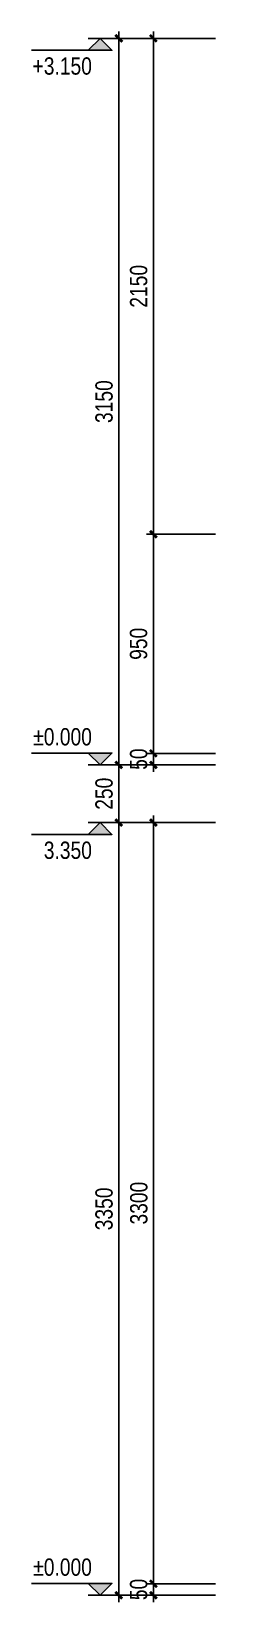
# Model space of a CAD drawing. Extents: x 468514 to 728049, y -74127 to 69080.
# Drawn here: x 522126 to 522955, y 1643 to 8455 of the extents above; entities that cross this region are included whole.
import ezdxf
from ezdxf.enums import TextEntityAlignment as Align

# ---------------------------------------------------------------- set-up
doc = ezdxf.new("R2010")
doc.units = 0
doc.header["$LTSCALE"] = 500
doc.header["$MEASUREMENT"] = 0
doc.layers.get('Defpoints').update_dxf_attribs({"color": 229})
doc.layers.add('E 立面标注尺寸', color=9, linetype='Continuous')
doc.styles.add('PDC DIM', font='PMingLiU-ExtB.ttf', dxfattribs={"width": 0.85})
doc.styles.add('Xref-标准套房C$0$黑体', font='simhei.ttf')
doc.dimstyles.new('PDC-A2', dxfattribs={"dimscale": 0, "dimtxt": 2.5, "dimasz": 1, "dimexe": 1, "dimexo": 1, "dimgap": 0.7, "dimtad": 1, "dimdec": 0, "dimtxsty": 'PDC DIM', "dimblk": 'ARCHTICK', "dimcen": 1, "dimdle": 1, "dimclrd": 8, "dimclre": 8, "dimclrt": 9, "dimadec": 0, "dimazin": 0, "dimtfac": 1, "dimtdec": 0, "dimtix": 1, "dimtmove": 2, "dimatfit": 3, "dimldrblk": 'PDC A2 T R', "dimfxl": 10, "dimfxlon": 1, "dimarcsym": 0})

# ---------------------------------------------------------------- blocks, each defined once
blk = doc.blocks.new('_ArchTick')
at = {"color": 0, "linetype": 'ByBlock', "const_width": 0.4}
blk.add_lwpolyline([(-0.5, -0.5), (0.5, 0.5)], dxfattribs=at)
blk = doc.blocks.new('*D1587')
at = {"layer": 'Defpoints', "color": 0, "transparency": 16777216}
for p in [(522654.8, 1725), (522954.8, 1725), (522954.8, 1675)]:
    blk.add_point(p, dxfattribs=at)
at = {"layer": 'E 立面标注尺寸', "color": 8, "lineweight": -2, "transparency": 16777216}
for p, q in [((522924.8, 1725), (522624.8, 1725)), ((522654.8, 1725), (522654.8, 1755)), ((522654.8, 1675), (522654.8, 1725)), ((522924.8, 1675), (522624.8, 1675)), ((522654.8, 1675), (522654.8, 1645))]:
    blk.add_line(p, q, dxfattribs=at)
at = {"layer": 'E 立面标注尺寸', "color": 8, "lineweight": -2, "transparency": 16777216, "xscale": 29.99999882274668, "yscale": 29.99999882274668, "zscale": 29.99999882274668}
for p, rotation in [((522654.8, 1725), 270), ((522654.8, 1675), 90)]:
    blk.add_blockref('_ArchTick', p, dxfattribs=dict(at, rotation=rotation))
at = {"layer": 'E 立面标注尺寸', "color": 9, "transparency": 16777216, "insert": (522591.3, 1700), "char_height": 75, "attachment_point": 5, "rotation": 90, "style": 'PDC DIM'}
blk.add_mtext('50', dxfattribs=at)
blk = doc.blocks.new('PDC A2 T R')
at = {"color": 0, "linetype": 'ByBlock'}
blk.add_line((0, 0), (-2, 0), dxfattribs=at)
for points in [[(-2.15, 0.89), (-1.49, 1.35), (-0.6, 0), (0, 0)], [(-2.15, -0.89), (-1.49, -1.35), (-0.6, 0), (0, 0)]]:
    blk.add_solid(points, dxfattribs=at)
blk = doc.blocks.new('*D1588')
at = {"layer": 'Defpoints', "color": 0, "transparency": 16777216}
for p in [(522654.8, 5025), (522954.8, 5025), (522954.8, 1725)]:
    blk.add_point(p, dxfattribs=at)
at = {"layer": 'E 立面标注尺寸', "color": 8, "lineweight": -2, "transparency": 16777216}
for p, q in [((522654.8, 1695), (522654.8, 5055)), ((522924.8, 5025), (522624.8, 5025)), ((522924.8, 1725), (522624.8, 1725))]:
    blk.add_line(p, q, dxfattribs=at)
at = {"layer": 'E 立面标注尺寸', "color": 8, "lineweight": -2, "transparency": 16777216, "xscale": 29.99999882274668, "yscale": 29.99999882274668, "zscale": 29.99999882274668}
for p, rotation in [((522654.8, 5025), 90), ((522654.8, 1725), 270)]:
    blk.add_blockref('_ArchTick', p, dxfattribs=dict(at, rotation=rotation))
at = {"layer": 'E 立面标注尺寸', "color": 9, "transparency": 16777216, "insert": (522592.1, 3375), "char_height": 75, "attachment_point": 5, "rotation": 90, "style": 'PDC DIM'}
blk.add_mtext('3300', dxfattribs=at)
blk = doc.blocks.new('*D1589')
at = {"layer": 'Defpoints', "color": 0, "transparency": 16777216}
for p in [(522504.8, 5275), (522954.8, 5275), (522954.8, 5025)]:
    blk.add_point(p, dxfattribs=at)
at = {"layer": 'E 立面标注尺寸', "color": 8, "lineweight": -2, "transparency": 16777216}
for p, q in [((522804.8, 5275), (522474.8, 5275)), ((522504.8, 4995), (522504.8, 5305)), ((522804.8, 5025), (522474.8, 5025))]:
    blk.add_line(p, q, dxfattribs=at)
at = {"layer": 'E 立面标注尺寸', "color": 8, "lineweight": -2, "transparency": 16777216, "xscale": 29.99999882274668, "yscale": 29.99999882274668, "zscale": 29.99999882274668}
for p, rotation in [((522504.8, 5275), 90), ((522504.8, 5025), 270)]:
    blk.add_blockref('_ArchTick', p, dxfattribs=dict(at, rotation=rotation))
at = {"layer": 'E 立面标注尺寸', "color": 9, "transparency": 16777216, "insert": (522441.3, 5150), "char_height": 75, "attachment_point": 5, "rotation": 90, "style": 'PDC DIM'}
blk.add_mtext('250', dxfattribs=at)
blk = doc.blocks.new('*D1590')
at = {"layer": 'Defpoints', "color": 0, "transparency": 16777216}
for p in [(522654.8, 5325), (522954.8, 5325), (522954.8, 5275)]:
    blk.add_point(p, dxfattribs=at)
at = {"layer": 'E 立面标注尺寸', "color": 8, "lineweight": -2, "transparency": 16777216}
for p, q in [((522924.8, 5325), (522624.8, 5325)), ((522654.8, 5325), (522654.8, 5355)), ((522654.8, 5275), (522654.8, 5325)), ((522924.8, 5275), (522624.8, 5275)), ((522654.8, 5275), (522654.8, 5245))]:
    blk.add_line(p, q, dxfattribs=at)
at = {"layer": 'E 立面标注尺寸', "color": 8, "lineweight": -2, "transparency": 16777216, "xscale": 29.99999882274668, "yscale": 29.99999882274668, "zscale": 29.99999882274668}
for p, rotation in [((522654.8, 5325), 270), ((522654.8, 5275), 90)]:
    blk.add_blockref('_ArchTick', p, dxfattribs=dict(at, rotation=rotation))
at = {"layer": 'E 立面标注尺寸', "color": 9, "transparency": 16777216, "insert": (522591.3, 5300), "char_height": 75, "attachment_point": 5, "rotation": 90, "style": 'PDC DIM'}
blk.add_mtext('50', dxfattribs=at)
blk = doc.blocks.new('*D1591')
at = {"layer": 'Defpoints', "color": 0, "transparency": 16777216}
for p in [(522654.8, 6275), (522954.8, 6275), (522954.8, 5325)]:
    blk.add_point(p, dxfattribs=at)
at = {"layer": 'E 立面标注尺寸', "color": 8, "lineweight": -2, "transparency": 16777216}
for p, q in [((522924.8, 6275), (522624.8, 6275)), ((522654.8, 5295), (522654.8, 6305)), ((522924.8, 5325), (522624.8, 5325))]:
    blk.add_line(p, q, dxfattribs=at)
at = {"layer": 'E 立面标注尺寸', "color": 8, "lineweight": -2, "transparency": 16777216, "xscale": 29.99999882274668, "yscale": 29.99999882274668, "zscale": 29.99999882274668}
for p, rotation in [((522654.8, 6275), 90), ((522654.8, 5325), 270)]:
    blk.add_blockref('_ArchTick', p, dxfattribs=dict(at, rotation=rotation))
at = {"layer": 'E 立面标注尺寸', "color": 9, "transparency": 16777216, "insert": (522590.9, 5800), "char_height": 75, "attachment_point": 5, "rotation": 90, "style": 'PDC DIM'}
blk.add_mtext('950', dxfattribs=at)
blk = doc.blocks.new('*D1592')
at = {"layer": 'Defpoints', "color": 0, "transparency": 16777216}
for p in [(522654.8, 8425), (522954.8, 8425), (522954.8, 6275)]:
    blk.add_point(p, dxfattribs=at)
at = {"layer": 'E 立面标注尺寸', "color": 8, "lineweight": -2, "transparency": 16777216}
for p, q in [((522654.8, 6245), (522654.8, 8455)), ((522924.8, 8425), (522624.8, 8425)), ((522924.8, 6275), (522624.8, 6275))]:
    blk.add_line(p, q, dxfattribs=at)
at = {"layer": 'E 立面标注尺寸', "color": 8, "lineweight": -2, "transparency": 16777216, "xscale": 29.99999882274668, "yscale": 29.99999882274668, "zscale": 29.99999882274668}
for p, rotation in [((522654.8, 8425), 90), ((522654.8, 6275), 270)]:
    blk.add_blockref('_ArchTick', p, dxfattribs=dict(at, rotation=rotation))
at = {"layer": 'E 立面标注尺寸', "color": 9, "transparency": 16777216, "insert": (522591.3, 7350), "char_height": 75, "attachment_point": 5, "rotation": 90, "style": 'PDC DIM'}
blk.add_mtext('2150', dxfattribs=at)
blk = doc.blocks.new('*D1593')
at = {"layer": 'Defpoints', "color": 0, "transparency": 16777216}
for p in [(522954.8, 8425), (522504.8, 5275), (522954.8, 5275)]:
    blk.add_point(p, dxfattribs=at)
at = {"layer": 'E 立面标注尺寸', "color": 8, "lineweight": -2, "transparency": 16777216}
for p, q in [((522504.8, 8455), (522504.8, 5245)), ((522804.8, 8425), (522474.8, 8425)), ((522804.8, 5275), (522474.8, 5275))]:
    blk.add_line(p, q, dxfattribs=at)
at = {"layer": 'E 立面标注尺寸', "color": 8, "lineweight": -2, "transparency": 16777216, "xscale": 29.99999882274668, "yscale": 29.99999882274668, "zscale": 29.99999882274668}
for p, rotation in [((522504.8, 8425), 90), ((522504.8, 5275), 270)]:
    blk.add_blockref('_ArchTick', p, dxfattribs=dict(at, rotation=rotation))
at = {"layer": 'E 立面标注尺寸', "color": 9, "transparency": 16777216, "insert": (522441.3, 6850), "char_height": 75, "attachment_point": 5, "rotation": 90, "style": 'PDC DIM'}
blk.add_mtext('3150', dxfattribs=at)
blk = doc.blocks.new('*D1594')
at = {"layer": 'Defpoints', "color": 0, "transparency": 16777216}
for p in [(522954.8, 5025), (522504.8, 1675), (522954.8, 1675)]:
    blk.add_point(p, dxfattribs=at)
at = {"layer": 'E 立面标注尺寸', "color": 8, "lineweight": -2, "transparency": 16777216}
for p, q in [((522504.8, 5055), (522504.8, 1645)), ((522804.8, 5025), (522474.8, 5025)), ((522804.8, 1675), (522474.8, 1675))]:
    blk.add_line(p, q, dxfattribs=at)
at = {"layer": 'E 立面标注尺寸', "color": 8, "lineweight": -2, "transparency": 16777216, "xscale": 29.99999882274668, "yscale": 29.99999882274668, "zscale": 29.99999882274668}
for p, rotation in [((522504.8, 5025), 90), ((522504.8, 1675), 270)]:
    blk.add_blockref('_ArchTick', p, dxfattribs=dict(at, rotation=rotation))
at = {"layer": 'E 立面标注尺寸', "color": 9, "transparency": 16777216, "insert": (522441.3, 3350), "char_height": 75, "attachment_point": 5, "rotation": 90, "style": 'PDC DIM'}
blk.add_mtext('3350', dxfattribs=at)
blk = doc.blocks.new('A$C37DB5113')
blk.add_hatch(color=256).paths.add_polyline_path([(150, 75), (75, 0), (0, 75)])
for p, q in [((0, 75), (510, 75)), ((0, 75), (75, 0)), ((150, 75), (75, 0)), ((0, 0), (150, 0))]:
    blk.add_line(p, q)
blk.add_lwpolyline([(150, 75), (75, 0), (0, 75), (150, 75)])
at = {"style": 'Xref-标准套房C$0$黑体', "width": 0.8}
blk.add_attdef('%%P0.000', text='', height=105, dxfattribs=at).set_placement((510, 75), align=Align.BOTTOM_RIGHT)

msp = doc.modelspace()

# ---------------------------------------------------------------- block references
at = {"layer": 'E 立面标注尺寸'}
ref = msp.add_blockref('A$C37DB5113', (522474.8, 8425), dxfattribs=dict(at, xscale=0.6836043956309368, yscale=0.6836043956309368, zscale=0.6836043956309368, rotation=180))
ref.add_attrib('%%P0.000', '+3.150', dxfattribs={"layer": '0', "height": 75, "rotation": 0, "style": 'PDC DIM', "width": 0.85}).set_placement((522388.4, 8245.1), align=Align.BOTTOM_RIGHT)
ref = msp.add_blockref('A$C37DB5113', (522474.8, 5275), dxfattribs=dict(at, xscale=-0.6836043956309368, yscale=0.6836043956354843, zscale=0.6836043956331337))
ref.add_attrib('%%P0.000', '%%p0.000', dxfattribs={"layer": '0', "height": 75, "rotation": 360, "style": 'PDC DIM', "width": 0.85}).set_placement((522388.4, 5336.8), align=Align.BOTTOM_RIGHT)
ref = msp.add_blockref('A$C37DB5113', (522474.8, 5025), dxfattribs=dict(at, xscale=0.6836043956309368, yscale=0.6836043956309368, zscale=0.6836043956309368, rotation=180))
ref.add_attrib('%%P0.000', '3.350', dxfattribs={"layer": '0', "height": 75, "rotation": 0, "style": 'PDC DIM', "width": 0.85}).set_placement((522388.4, 4845.1), align=Align.BOTTOM_RIGHT)
ref = msp.add_blockref('A$C37DB5113', (522474.8, 1675), dxfattribs=dict(at, xscale=-0.6836043956309368, yscale=0.6836043956354843, zscale=0.6836043956331337))
ref.add_attrib('%%P0.000', '%%p0.000', dxfattribs={"layer": '0', "height": 75, "rotation": 360, "style": 'PDC DIM', "width": 0.85}).set_placement((522388.4, 1736.8), align=Align.BOTTOM_RIGHT)

# ---------------------------------------------------------------- dimensions: what is measured, and where the dimension line sits
for base, p1, p2, picture, middle in [((522504.8, 5275), (522954.8, 8425), (522954.8, 5275), '*D1593', (522441.3, 6850)), ((522654.8, 8425), (522954.8, 6275), (522954.8, 8425), '*D1592', (522591.3, 7350)), ((522654.8, 6275), (522954.8, 5325), (522954.8, 6275), '*D1591', (522590.9, 5800)), ((522654.8, 5325), (522954.8, 5275), (522954.8, 5325), '*D1590', (522591.3, 5300)), ((522504.8, 5275), (522954.8, 5025), (522954.8, 5275), '*D1589', (522441.3, 5150)), ((522504.8, 1675), (522954.8, 5025), (522954.8, 1675), '*D1594', (522441.3, 3350)), ((522654.8, 5025), (522954.8, 1725), (522954.8, 5025), '*D1588', (522592.1, 3375)), ((522654.8, 1725), (522954.8, 1675), (522954.8, 1725), '*D1587', (522591.3, 1700))]:
    dim = msp.add_linear_dim(base=base, p1=p1, p2=p2, angle=90, dimstyle='PDC-A2', override={"dimscale": 29.999999}, dxfattribs=at)
    dim.commit()
    dim.dimension.update_dxf_attribs({"geometry": picture, "text_midpoint": middle})

doc.saveas('drawing.dxf')
